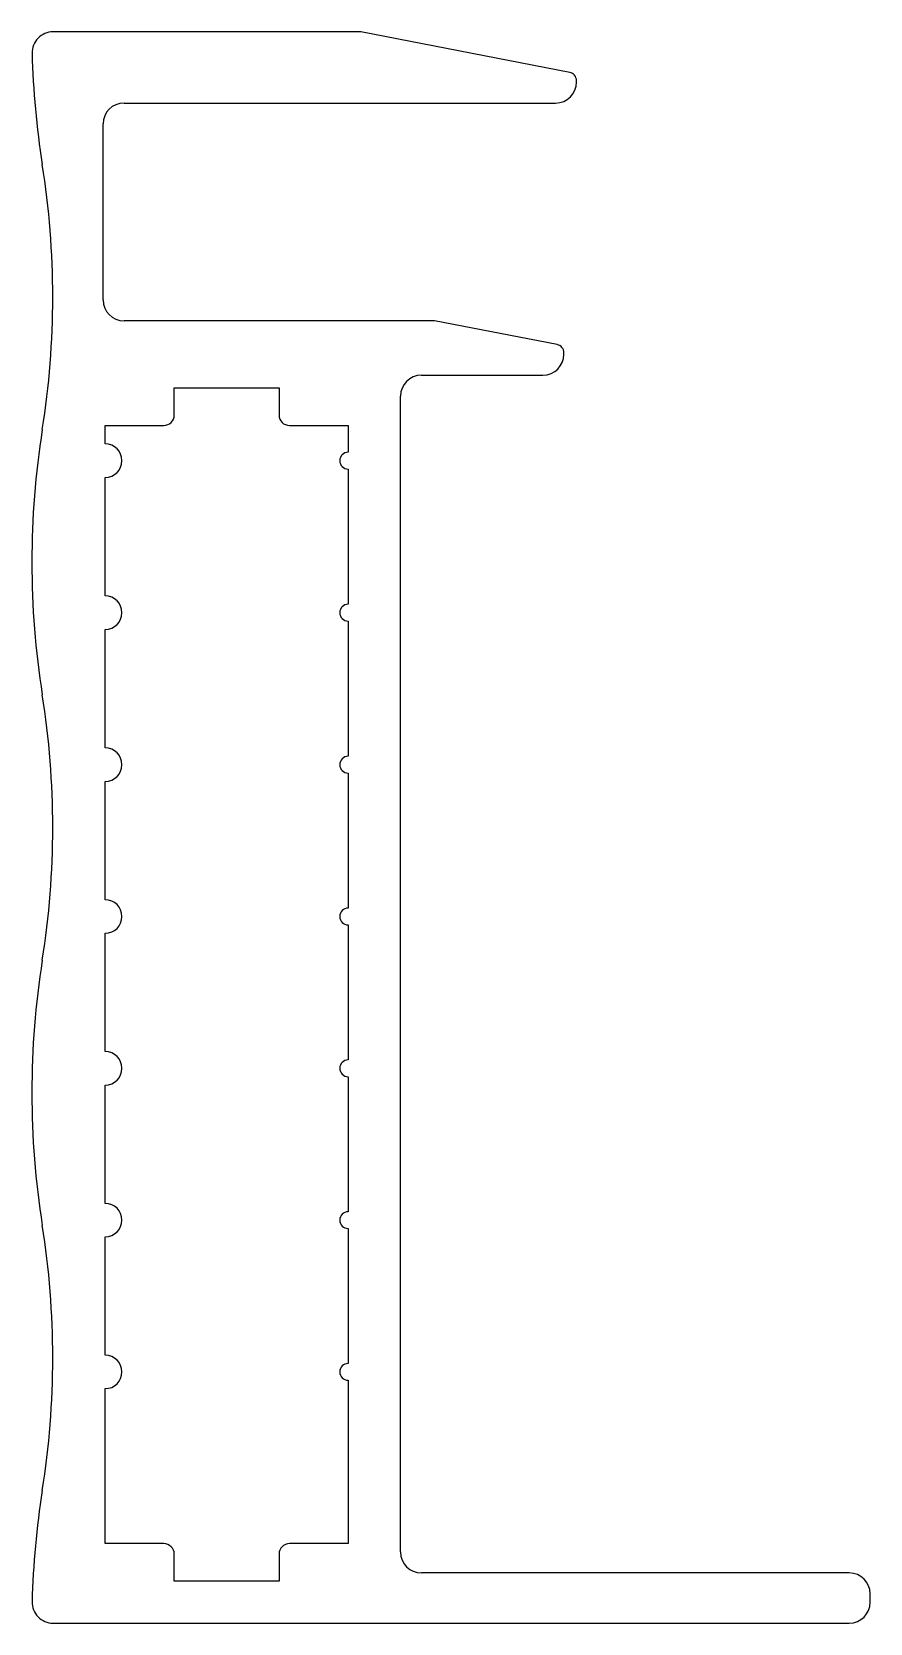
# Model space of a CAD drawing. Extents: x 1.6 to 21.6, y 1 to 39.
import ezdxf

# ---------------------------------------------------------------- set-up
doc = ezdxf.new("R2010")
doc.units = 0
doc.layers.add('AM_0', color=7, linetype='CONTINUOUS')

msp = doc.modelspace()

# ---------------------------------------------------------------- linework, layer by layer
at = {"layer": 'AM_0'}
for p, q in [((9.43, 38.983), (2.081, 38.983)), ((14.413, 38.015), (9.43, 38.983)), ((14.575, 37.783), (14.575, 37.818)), ((3.775, 37.283), (14.075, 37.283)), ((3.275, 32.583), (3.275, 36.783)), ((11.188, 32.083), (3.775, 32.083)), ((14.113, 31.515), (11.188, 32.083)), ((14.275, 31.283), (14.275, 31.318)), ((10.875, 30.783), (13.775, 30.783)), ((4.975, 29.833), (4.975, 30.483)), ((4.975, 30.483), (7.475, 30.483)), ((7.475, 30.483), (7.475, 29.833)), ((10.375, 2.683), (10.375, 30.283)), ((3.325, 29.143), (3.325, 29.583)), ((3.325, 29.583), (4.725, 29.583)), ((7.725, 29.583), (9.125, 29.583)), ((9.125, 29.583), (9.125, 28.943)), ((9.125, 28.543), (9.125, 25.313)), ((3.325, 25.513), (3.325, 28.343)), ((3.325, 21.883), (3.325, 24.713)), ((9.125, 24.913), (9.125, 21.683)), ((9.125, 21.283), (9.125, 18.058)), ((3.325, 18.258), (3.325, 21.083)), ((9.125, 17.658), (9.125, 14.433)), ((3.325, 14.633), (3.325, 17.458)), ((3.325, 11.008), (3.325, 13.833)), ((9.125, 14.033), (9.125, 10.808)), ((9.125, 10.408), (9.125, 7.183)), ((3.325, 7.383), (3.325, 10.208)), ((3.325, 2.883), (3.325, 6.583)), ((9.125, 6.783), (9.125, 2.883)), ((4.725, 2.883), (3.325, 2.883)), ((9.125, 2.883), (7.725, 2.883)), ((4.975, 1.983), (4.975, 2.633)), ((7.475, 2.633), (7.475, 1.983)), ((7.475, 1.983), (4.975, 1.983)), ((21.085, 2.183), (10.875, 2.183)), ((21.585, 1.483), (21.585, 1.683)), ((2.081, 0.983), (21.085, 0.983))]:
    msp.add_line(p, q, dxfattribs=at)
for centre, radius, start, end in [((2.081, 38.483), 0.5, 90, 181.4558), ((21.755, 38.983), 20.18, 181.4558, 189.0282), ((14.375, 37.818), 0.2, 0, 79), ((14.075, 37.783), 0.5, 270, 360), ((3.775, 36.783), 0.5, 90, 180), ((-18.105, 32.65), 20.18, 350.9718, 9.0282), ((3.775, 32.583), 0.5, 180, 270), ((13.775, 31.283), 0.5, 270, 0), ((14.075, 31.318), 0.2, 0, 79), ((10.875, 30.283), 0.5, 90, 180), ((4.725, 29.833), 0.25, 270, 0), ((7.725, 29.833), 0.25, 180, 270), ((21.755, 26.317), 20.18, 170.9718, 189.0282), ((3.325, 28.743), 0.4, 270, 90), ((9.125, 28.743), 0.2, 90, 270), ((3.325, 25.113), 0.4, 270, 90), ((9.125, 25.113), 0.2, 90, 270), ((-18.105, 19.983), 20.18, 350.9718, 9.0282), ((3.325, 21.483), 0.4, 270, 90), ((9.125, 21.483), 0.2, 90, 270), ((3.325, 17.858), 0.4, 270, 90), ((9.125, 17.858), 0.2, 90, 270), ((21.755, 13.65), 20.18, 170.9718, 189.0282), ((3.325, 14.233), 0.4, 270, 90), ((9.125, 14.233), 0.2, 90, 270), ((3.325, 10.608), 0.4, 270, 90), ((9.125, 10.608), 0.2, 90, 270), ((-18.105, 7.317), 20.18, 350.9718, 9.0282), ((3.325, 6.983), 0.4, 270, 90), ((9.125, 6.983), 0.2, 90, 270), ((21.755, 0.983), 20.18, 170.9718, 178.5442), ((4.725, 2.633), 0.25, 0, 90), ((7.725, 2.633), 0.25, 90, 180), ((10.875, 2.683), 0.5, 180, 270), ((21.085, 1.683), 0.5, 0, 90), ((2.081, 1.483), 0.5, 178.5442, 270), ((21.085, 1.483), 0.5, 270, 0)]:
    msp.add_arc(centre, radius, start, end, dxfattribs=at)

doc.saveas('drawing.dxf')
